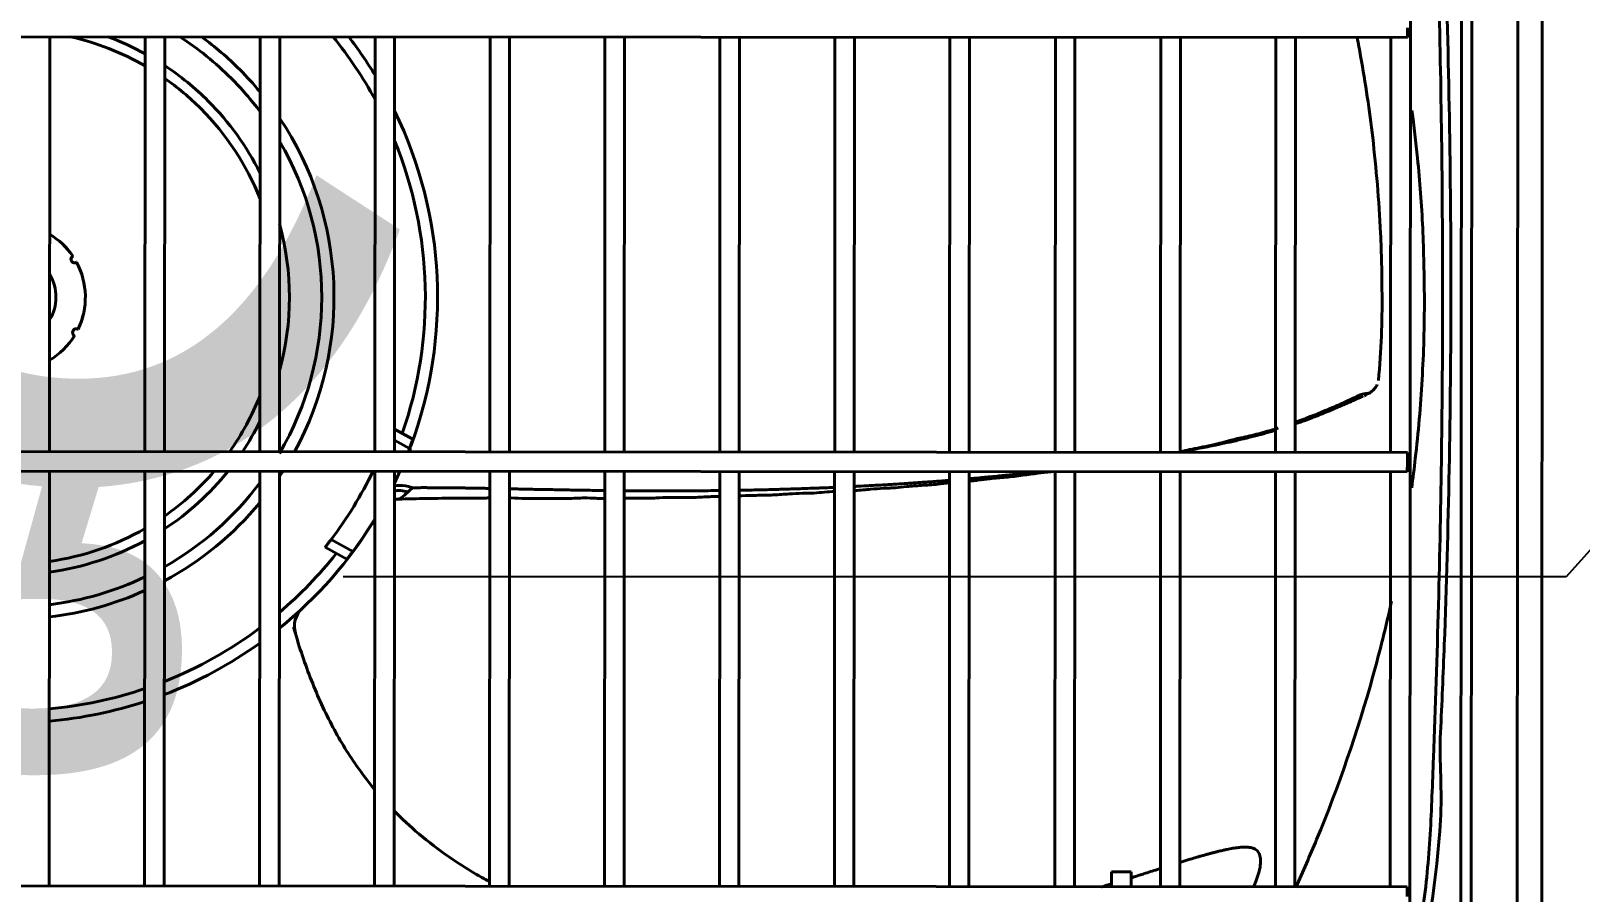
# Model space of a CAD drawing. Extents: x 58467 to 79089, y -33726 to -17391.
# Drawn here: x 78465.5 to 78497.18, y -20711.83 to -20694.23 of the extents above; entities that cross this region are included whole.
import ezdxf

# ---------------------------------------------------------------- set-up
doc = ezdxf.new("R2010")
doc.units = 0
doc.header["$LTSCALE"] = 100
doc.layers.add('+ENTE-ST-DOSEME USTU KONDDRENAJ', color=110, linetype='DOSEMEUSTUKONDENSDRENAJ_LINE', lineweight=40)
doc.layers.add('BA_text_material', color=12, linetype='Continuous')
doc.styles.add('dim', font='simplex.shx', dxfattribs={"width": 0.7})
doc.styles.add('text2', font='arial.ttf', dxfattribs={"width": 0.8})
doc.linetypes.add('DOSEMEUSTUKONDENSDRENAJ_LINE', pattern='A,300,-40,["CD",Standard,S=15,R=0,X=-35,Y=-7.5],0', length=340)
doc.dimstyles.new('1_100', dxfattribs={"dimtxt": 8, "dimasz": 3, "dimexe": 6, "dimexo": 0, "dimgap": 2, "dimtad": 0, "dimdec": 1, "dimzin": 11, "dimtxsty": 'dim', "dimblk": 'DOT', "dimcen": 0, "dimdle": 1.25, "dimclrt": 256, "dimadec": 0, "dimazin": 0, "dimtfac": 1.25, "dimtdec": 1, "dimtix": 1, "dimtofl": 0, "dimtmove": 1, "dimatfit": 3, "dimldrblk": 'DOT', "dimfxl": 20, "dimfxlon": 1, "dimtolj": 1, "dimtzin": 0, "dimarcsym": 0})

# ---------------------------------------------------------------- blocks, each defined once
blk = doc.blocks.new('_Dot')
at = {"color": 0, "linetype": 'ByBlock', "lineweight": -2}
blk.add_line((-0.5, 0), (-1, 0), dxfattribs=at)
at = {"color": 0, "linetype": 'ByBlock', "const_width": 0.5}
blk.add_lwpolyline([(-0.25, 0, 1), (0.25, 0, 1)], format="xyb", close=True, dxfattribs=at)
blk = doc.blocks.new('4. KAT')
at = {"color": 3}
for p, q in [((54186.454, -33430.655, -3.339), (54186.495, -33362.65, -3.339)), ((54186.995, -33362.65, -3.339), (54186.954, -33430.655, -3.339)), ((54185.547, -33375.163, -3.339), (54185.517, -33424.218, -3.339)), ((54185.305, -33424.066, -3.339), (54185.335, -33375.315, -3.339)), ((54184.263, -33422.387, -3.339), (54184.291, -33376.994, -3.339)), ((54065.86, -33395.379, -3.339), (54184.223, -33395.451, -3.339)), ((54156.465, -33403.912, -3.339), (54156.47, -33395.434, -3.339)), ((54158.42, -33395.436, -3.339), (54158.415, -33403.913, -3.339)), ((54158.815, -33403.913, -3.339), (54158.82, -33395.436, -3.339)), ((54160.77, -33395.437, -3.339), (54160.764, -33403.915, -3.339)), ((54161.164, -33403.915, -3.339), (54161.169, -33395.437, -3.339)), ((54163.119, -33395.438, -3.339), (54163.114, -33403.916, -3.339)), ((54163.514, -33403.916, -3.339), (54163.519, -33395.439, -3.339)), ((54165.469, -33395.44, -3.339), (54165.464, -33403.917, -3.339)), ((54165.864, -33403.918, -3.339), (54165.869, -33395.44, -3.339)), ((54167.818, -33395.441, -3.339), (54167.813, -33403.919, -3.339)), ((54168.213, -33403.919, -3.339), (54168.218, -33395.442, -3.339)), ((54170.168, -33395.443, -3.339), (54170.163, -33403.92, -3.339)), ((54170.563, -33403.921, -3.339), (54170.568, -33395.443, -3.339)), ((54172.518, -33395.444, -3.339), (54172.513, -33403.922, -3.339)), ((54172.912, -33403.922, -3.339), (54172.918, -33395.444, -3.339)), ((54174.867, -33395.446, -3.339), (54174.862, -33403.923, -3.339)), ((54175.262, -33403.923, -3.339), (54175.267, -33395.446, -3.339)), ((54177.024, -33395.447, -3.339), (54177.019, -33403.925, -3.339)), ((54177.419, -33403.925, -3.339), (54177.424, -33395.447, -3.339)), ((54179.18, -33395.448, -3.339), (54179.175, -33403.926, -3.339)), ((54179.575, -33403.926, -3.339), (54179.581, -33395.448, -3.339)), ((54181.53, -33395.449, -3.339), (54181.525, -33403.928, -3.339)), ((54181.925, -33403.928, -3.339), (54181.93, -33395.449, -3.339)), ((54183.88, -33395.451, -3.339), (54183.875, -33403.929, -3.339)), ((54184.223, -33395.451, -3.339), (54184.223, -33395.251, -3.339)), ((54163.514, -33403.454, -3.339), (54163.888, -33403.66, -3.339)), ((54163.819, -33403.85, -3.339), (54163.514, -33403.682, -3.339)), ((54184.218, -33403.929, -3.339), (54065.855, -33403.857, -3.339)), ((54184.218, -33404.129, -3.339), (54184.218, -33403.929, -3.339)), ((54065.855, -33404.257, -3.339), (54184.217, -33404.329, -3.339)), ((54156.46, -33412.791, -3.339), (54156.465, -33404.312, -3.339)), ((54158.415, -33404.313, -3.339), (54158.409, -33412.792, -3.339)), ((54158.809, -33412.792, -3.339), (54158.814, -33404.313, -3.339)), ((54160.764, -33404.315, -3.339), (54160.759, -33412.793, -3.339)), ((54161.159, -33412.793, -3.339), (54161.164, -33404.315, -3.339)), ((54163.114, -33404.316, -3.339), (54163.109, -33412.795, -3.339)), ((54163.509, -33412.795, -3.339), (54163.514, -33404.316, -3.339)), ((54165.463, -33404.317, -3.339), (54165.458, -33412.796, -3.339)), ((54165.858, -33412.796, -3.339), (54165.863, -33404.318, -3.339)), ((54167.813, -33404.319, -3.339), (54167.808, -33412.798, -3.339)), ((54168.208, -33412.798, -3.339), (54168.213, -33404.319, -3.339)), ((54170.163, -33404.32, -3.339), (54170.158, -33412.799, -3.339)), ((54170.557, -33412.799, -3.339), (54170.563, -33404.321, -3.339)), ((54172.512, -33404.322, -3.339), (54172.507, -33412.8, -3.339)), ((54172.907, -33412.801, -3.339), (54172.912, -33404.322, -3.339)), ((54174.862, -33404.323, -3.339), (54174.857, -33412.802, -3.339)), ((54175.257, -33412.802, -3.339), (54175.262, -33404.323, -3.339)), ((54177.018, -33404.325, -3.339), (54177.013, -33412.803, -3.339)), ((54177.413, -33412.803, -3.339), (54177.418, -33404.325, -3.339)), ((54179.175, -33404.326, -3.339), (54179.17, -33412.805, -3.339)), ((54179.57, -33412.805, -3.339), (54179.575, -33404.326, -3.339)), ((54179.57, -33412.805, -3.339), (54179.575, -33404.326, -3.339)), ((54181.525, -33404.327, -3.339), (54181.52, -33412.806, -3.339)), ((54181.92, -33412.807, -3.339), (54181.925, -33404.327, -3.339)), ((54183.874, -33404.328, -3.339), (54183.869, -33412.808, -3.339)), ((54184.217, -33404.329, -3.339), (54184.218, -33404.129, -3.339)), ((54162.54, -33406.113, -3.339), (54162.096, -33405.869, -3.339)), ((54162.22, -33405.709, -3.339), (54162.663, -33405.953, -3.339)), ((54161.628, -33407.119, -3.339), (54161.609, -33407.137, -3.339)), ((54178.171, -33412.504, -3.339), (54178.17, -33412.805, -3.339)), ((54178.57, -33412.805, -3.339), (54178.571, -33412.505, -3.339)), ((54184.212, -33412.808, -3.339), (54065.849, -33412.736, -3.339)), ((54184.212, -33413.008, -3.339), (54184.212, -33412.808, -3.339))]:
    blk.add_line(p, q, dxfattribs=at)
for radius, start, end in [(5.455, 60.0514, 77.3314), (6.332, 44.9651, 57.1657), (8.449, 28.5452, 39.0158), (5.455, 44.9651, 55.0789), (6.332, 36.7751, 44.9651), (5.455, 21.627, 44.9651), (6.332, 329.7082, 30.222), (8.449, 340.7519, 22.2239), (0.9, 328.8251, 31.1051), (5.455, 324.6176, 338.3032), (5.455, 304.8513, 319.2851), (8.691, 334.0802, 335.8148), (6.332, 299.4851, 323.1551), (5.455, 278.0876, 299.8789), (8.691, 323.28, 328.5769), (8.449, 310.3079, 321.6783), (6.332, 276.9514, 295.407), (8.449, 291.6355, 306.837), (8.449, 275.196, 288.7441)]:
    blk.add_arc((54155.697, -33400.756, -3.339), radius, start, end, dxfattribs=at)
at = {"color": 3, "extrusion": (0, 0, -1)}
for centre, radius, start, end in [((-54155.697, -33400.756, 3.339), 5.671, 110.2174, 118.683), ((-54155.697, -33400.756, 3.339), 6.582, 126.0574, 135.0349), ((-54155.697, -33400.756, 3.339), 8.699, 142.3068, 148.5646), ((-54155.697, -33400.756, 3.339), 5.671, 123.4024, 135.0349), ((-54155.697, -33400.756, 3.339), 6.582, 135.0349, 140.3955), ((-54155.697, -33400.756, 3.339), 5.671, 135.0349, 153.3949), ((-54155.697, -33400.756, 3.339), 8.699, 154.0479, 200.4706), ((-54155.697, -33400.756, 3.339), 6.582, 146.223, 208.683), ((-54155.697, -33400.756, 3.339), 5.671, 164.6955, 195.363), ((-54155.697, -33400.756, 3.339), 1.5, 120.9344, 145.9198), ((-54155.697, -33400.756, 3.339), 1.5, 120.9345, 145.82), ((-54156.979, -33399.979, 3.339), 0.075, 240.2174, 57.3523), ((-54155.697, -33400.756, 3.339), 1.5, 151.5498, 205.82), ((-54155.697, -33400.756, 3.339), 1.5, 151.65, 205.9198), ((-54157.011, -33401.478, 3.339), 0.075, 300.2174, 117.3523), ((-54155.697, -33400.756, 3.339), 1.5, 211.5498, 239.1343), ((-54155.697, -33400.756, 3.339), 1.5, 211.65, 239.1342), ((-54155.697, -33400.756, 3.339), 5.671, 206.6636, 213.8411), ((-54155.697, -33400.756, 3.339), 5.671, 218.8586, 236.6561), ((-54155.697, -33400.756, 3.339), 6.582, 212.7274, 213.8355), ((-54155.697, -33400.756, 3.339), 8.191, 205.7646, 217.2082), ((-54155.697, -33400.756, 3.339), 6.582, 219.663, 241.7411), ((-54155.697, -33400.756, 3.339), 8.699, 211.5066, 231.0756), ((-54155.697, -33400.756, 3.339), 5.671, 241.3755, 262.2274), ((-54155.697, -33400.756, 3.339), 6.582, 245.6224, 263.313), ((-54155.697, -33400.756, 3.339), 8.699, 234.3889, 249.0177), ((-54155.697, -33400.756, 3.339), 8.699, 251.8137, 264.9541)]:
    blk.add_arc(centre, radius, start, end, dxfattribs=at)
at = {"color": 3, "extrusion": (-5.90122e-06, -5.50166e-06, 1)}
blk.add_arc((54161.97, -33407.484, -3.476), 0.5, 133.0528, 196.4386, dxfattribs=at)
at = {"color": 3}
for centre, major_axis, ratio, start_param, end_param in [((54164.314, -33403.973, -3.339), (-0.468, 0.175), 0.588101, 0, 0.392495), ((54163.841, -33405.033, -3.339), (-0.443, 0.232), 0.512974, -1.203049, -0.512348)]:
    blk.add_ellipse(centre, major_axis=major_axis, ratio=ratio, start_param=start_param, end_param=end_param, dxfattribs=at)
for points, knots in [([(54184.371, -33386.395, -3.339), (54184.658, -33387.549, -3.339), (54184.836, -33388.721, -3.339), (54184.945, -33390.506, -3.339), (54184.88, -33391.102, -3.339), (54184.935, -33392.295, -3.339), (54184.959, -33392.892, -3.339), (54185.067, -33395.88, -3.339), (54185.109, -33398.278, -3.339), (54185.107, -33400.674, -3.339)], [0, 0, 0, 0, 0.25, 0.25, 0.375, 0.375, 0.5, 0.5, 1, 1, 1, 1]), ([(54184.938, -33400.794, -3.339), (54184.939, -33398.721, -3.339), (54184.913, -33396.649, -3.339), (54184.835, -33393.541, -3.339), (54184.803, -33392.505, -3.339), (54184.745, -33390.952, -3.339), (54184.728, -33390.434, -3.339), (54184.674, -33389.402, -3.339), (54184.626, -33388.889, -3.339), (54184.494, -33387.91, -3.339), (54184.413, -33387.443, -3.339), (54184.315, -33386.979, -3.339)], [0, 0, 0, 0, 0.44833, 0.44833, 0.672495, 0.672495, 0.784577, 0.784577, 0.89666, 0.89666, 1, 1, 1, 1]), ([(54183.625, -33402.457, -3.339), (54183.655, -33402.153, -3.339), (54183.698, -33401.561, -3.339), (54183.704, -33400.56, -3.339), (54183.681, -33399.526, -3.339), (54183.611, -33398.462, -3.339), (54183.491, -33397.257, -3.339), (54183.344, -33396.258, -3.339), (54183.217, -33395.577, -3.339), (54183.193, -33395.45, -3.339)], [0, 0, 0, 0, 0.125694, 0.246952, 0.424132, 0.567334, 0.705272, 0.945108, 1, 1, 1, 1]), ([(54184.311, -33396.938, -3.339), (54184.354, -33397.263, -3.339), (54184.448, -33398.064, -3.339), (54184.547, -33399.35, -3.339), (54184.561, -33400.311, -3.339), (54184.567, -33400.794, -3.339)], [0, 0, 0, 0, 0.254972, 0.625378, 1, 1, 1, 1]), ([(54184.567, -33400.794, -3.339), (54184.565, -33401.069, -3.339), (54184.56, -33401.617, -3.339), (54184.523, -33402.436, -3.339), (54184.465, -33403.248, -3.339), (54184.391, -33403.986, -3.339), (54184.333, -33404.453, -3.339), (54184.306, -33404.651, -3.339)], [0, 0, 0, 0, 0.213165, 0.424969, 0.635409, 0.844484, 1, 1, 1, 1]), ([(54184.338, -33414.418, -3.339), (54184.414, -33414.045, -3.339), (54184.478, -33413.669, -3.339), (54184.603, -33412.775, -3.339), (54184.654, -33412.255, -3.339), (54184.714, -33411.214, -3.339), (54184.73, -33410.693, -3.339), (54184.791, -33409.131, -3.339), (54184.825, -33408.089, -3.339), (54184.908, -33404.963, -3.339), (54184.937, -33402.879, -3.339), (54184.938, -33400.794, -3.339)], [0, 0, 0, 0, 0.084354, 0.084354, 0.19881, 0.19881, 0.313265, 0.313265, 0.542177, 0.542177, 1, 1, 1, 1]), ([(54185.107, -33400.674, -3.339), (54185.106, -33403.072, -3.339), (54185.061, -33405.468, -3.339), (54184.95, -33408.46, -3.339), (54184.924, -33409.059, -3.339), (54184.868, -33410.253, -3.339), (54184.932, -33410.851, -3.339), (54184.82, -33412.637, -3.339), (54184.64, -33413.806, -3.339), (54184.354, -33414.952, -3.339)], [0, 0, 0, 0, 0.5, 0.5, 0.625, 0.625, 0.75, 0.75, 1, 1, 1, 1]), ([(54181.925, -33403.312, -3.339), (54181.976, -33403.294, -3.339), (54182.235, -33403.201, -3.339), (54182.577, -33403.062, -3.339), (54182.935, -33402.906, -3.339), (54183.114, -33402.817, -3.339), (54183.226, -33402.764, -3.339), (54183.313, -33402.732, -3.339), (54183.406, -33402.723, -3.339), (54183.451, -33402.715, -3.339), (54183.47, -33402.712, -3.339)], [0, 0, 0, 0, 0.085996, 0.432677, 0.579521, 0.710147, 0.777201, 0.826739, 0.904569, 1, 1, 1, 1]), ([(54183.336, -33402.771, -3.339), (54183.368, -33402.753, -3.339), (54183.432, -33402.717, -3.339), (54183.506, -33402.677, -3.339), (54183.555, -33402.621, -3.339), (54183.589, -33402.57, -3.339), (54183.603, -33402.543, -3.339)], [0, 0, 0, 0, 0.181976, 0.413188, 0.708779, 1, 1, 1, 1]), ([(54181.926, -33403.346, -3.339), (54181.953, -33403.337, -3.339), (54182.015, -33403.315, -3.339), (54182.099, -33403.285, -3.339), (54182.178, -33403.256, -3.339), (54182.256, -33403.226, -3.339), (54182.332, -33403.196, -3.339), (54182.419, -33403.162, -3.339), (54182.493, -33403.132, -3.339), (54182.565, -33403.102, -3.339), (54182.626, -33403.077, -3.339), (54182.687, -33403.052, -3.339), (54182.755, -33403.023, -3.339), (54182.821, -33402.994, -3.339), (54182.887, -33402.966, -3.339), (54182.938, -33402.944, -3.339), (54182.994, -33402.92, -3.339), (54183.039, -33402.9, -3.339), (54183.093, -33402.877, -3.339), (54183.134, -33402.859, -3.339), (54183.181, -33402.838, -3.339), (54183.223, -33402.82, -3.339), (54183.258, -33402.805, -3.339), (54183.295, -33402.788, -3.339), (54183.311, -33402.782, -3.339), (54183.316, -33402.78, -3.339)], [0, 0, 0, 0, 0.047147, 0.107974, 0.148526, 0.189077, 0.249904, 0.290456, 0.351283, 0.391834, 0.432386, 0.472937, 0.513489, 0.574316, 0.614867, 0.655419, 0.69597, 0.736522, 0.777073, 0.817625, 0.858176, 0.898727, 0.939279, 0.97983, 1, 1, 1, 1]), ([(54163.888, -33403.66, -3.339), (54163.888, -33403.66, -3.339), (54163.887, -33403.663, -3.339), (54163.882, -33403.677, -3.339), (54163.879, -33403.688, -3.339), (54163.869, -33403.714, -3.339), (54163.863, -33403.73, -3.339), (54163.85, -33403.765, -3.339), (54163.843, -33403.785, -3.339), (54163.83, -33403.82, -3.339), (54163.824, -33403.835, -3.339), (54163.819, -33403.85, -3.339)], [0, 0, 0, 0, 0.211758, 0.211758, 0.423432, 0.423432, 0.636431, 0.636431, 0.852021, 0.852021, 1, 1, 1, 1]), ([(54179.58, -33403.91, -3.339), (54179.645, -33403.897, -3.339), (54179.861, -33403.851, -3.339), (54180.072, -33403.812, -3.339), (54180.422, -33403.735, -3.339), (54180.627, -33403.671, -3.339), (54180.863, -33403.621, -3.339), (54181.044, -33403.581, -3.339), (54181.226, -33403.534, -3.339), (54181.372, -33403.491, -3.339), (54181.468, -33403.463, -3.339), (54181.528, -33403.445, -3.339), (54181.558, -33403.435, -3.339), (54181.574, -33403.43, -3.339)], [0, 0, 0, 0, 0.098734, 0.346332, 0.396322, 0.571696, 0.645977, 0.72631, 0.812723, 0.903867, 0.955533, 0.977657, 1, 1, 1, 1]), ([(54179.582, -33403.919, -3.339), (54179.604, -33403.915, -3.339), (54179.682, -33403.901, -3.339), (54179.787, -33403.881, -3.339), (54179.924, -33403.855, -3.339), (54180.033, -33403.834, -3.339), (54180.169, -33403.807, -3.339), (54180.276, -33403.785, -3.339), (54180.396, -33403.759, -3.339), (54180.503, -33403.736, -3.339), (54180.622, -33403.71, -3.339), (54180.74, -33403.682, -3.339), (54180.846, -33403.657, -3.339), (54180.951, -33403.632, -3.339), (54181.055, -33403.605, -3.339), (54181.158, -33403.579, -3.339), (54181.259, -33403.551, -3.339), (54181.36, -33403.523, -3.339), (54181.453, -33403.497, -3.339), (54181.507, -33403.48, -3.339), (54181.525, -33403.475, -3.339)], [0, 0, 0, 0, 0.032531, 0.11396, 0.154675, 0.236104, 0.276818, 0.358248, 0.398962, 0.460034, 0.521106, 0.582177, 0.643249, 0.683964, 0.745036, 0.806107, 0.846822, 0.907894, 0.968965, 1, 1, 1, 1]), ([(54175.259, -33404.466, -3.339), (54175.282, -33404.464, -3.339), (54175.367, -33404.457, -3.339), (54175.483, -33404.447, -3.339), (54175.64, -33404.433, -3.339), (54175.782, -33404.42, -3.339), (54175.941, -33404.404, -3.339), (54176.084, -33404.39, -3.339), (54176.226, -33404.376, -3.339), (54176.381, -33404.36, -3.339), (54176.52, -33404.345, -3.339), (54176.632, -33404.333, -3.339), (54176.683, -33404.328, -3.339), (54176.704, -33404.325, -3.339)], [0, 0, 0, 0, 0.045948, 0.175933, 0.240925, 0.370909, 0.468398, 0.565886, 0.663374, 0.760863, 0.890847, 0.955839, 1, 1, 1, 1]), ([(54175.26, -33404.515, -3.339), (54175.281, -33404.514, -3.339), (54175.338, -33404.509, -3.339), (54175.487, -33404.496, -3.339), (54175.704, -33404.46, -3.339), (54175.96, -33404.441, -3.339), (54176.187, -33404.419, -3.339), (54176.417, -33404.388, -3.339), (54176.644, -33404.355, -3.339), (54176.834, -33404.336, -3.339), (54176.937, -33404.325, -3.339)], [0, 0, 0, 0, 0.037568, 0.099793, 0.235444, 0.406173, 0.503648, 0.608785, 0.82508, 1, 1, 1, 1]), ([(54163.869, -33404.648, -3.339), (54163.778, -33404.619, -3.339), (54163.692, -33404.603, -3.339), (54163.578, -33404.603, -3.339), (54163.539, -33404.609, -3.339), (54163.511, -33404.622, -3.339)], [0, 0, 0, 0, 0.604116, 0.604116, 1, 1, 1, 1]), ([(54163.882, -33404.65, -3.339), (54163.882, -33404.65, -3.339), (54163.882, -33404.65, -3.339), (54163.853, -33404.681, -3.339), (54163.823, -33404.71, -3.339), (54163.793, -33404.737, -3.339)], [0, 0, 0, 0, 0.000046, 0.000046, 1, 1, 1, 1]), ([(54163.882, -33404.65, -3.339), (54163.898, -33404.65, -3.339), (54163.94, -33404.65, -3.339), (54164.024, -33404.65, -3.339), (54164.116, -33404.649, -3.339), (54164.21, -33404.65, -3.339), (54164.293, -33404.65, -3.339), (54164.375, -33404.65, -3.339), (54164.471, -33404.651, -3.339), (54164.571, -33404.651, -3.339), (54164.682, -33404.653, -3.339), (54164.781, -33404.654, -3.339), (54164.888, -33404.655, -3.339), (54164.987, -33404.657, -3.339), (54165.088, -33404.659, -3.339), (54165.204, -33404.66, -3.339), (54165.306, -33404.662, -3.339), (54165.399, -33404.664, -3.339), (54165.448, -33404.665, -3.339), (54165.468, -33404.665, -3.339)], [0, 0, 0, 0, 0.033268, 0.086429, 0.166172, 0.219334, 0.272495, 0.325657, 0.378819, 0.458561, 0.511723, 0.591466, 0.644627, 0.697789, 0.777532, 0.830693, 0.910436, 0.963598, 1, 1, 1, 1]), ([(54170.565, -33404.703, -3.339), (54170.616, -33404.702, -3.339), (54170.7, -33404.7, -3.339), (54170.852, -33404.697, -3.339), (54170.987, -33404.694, -3.339), (54171.157, -33404.69, -3.339), (54171.308, -33404.686, -3.339), (54171.474, -33404.681, -3.339), (54171.621, -33404.677, -3.339), (54171.769, -33404.672, -3.339), (54171.933, -33404.666, -3.339), (54172.08, -33404.661, -3.339), (54172.244, -33404.655, -3.339), (54172.377, -33404.649, -3.339), (54172.477, -33404.645, -3.339), (54172.512, -33404.643, -3.339)], [0, 0, 0, 0, 0.079108, 0.130174, 0.232307, 0.283373, 0.385506, 0.462105, 0.538704, 0.615303, 0.691903, 0.794035, 0.845101, 0.947234, 1, 1, 1, 1]), ([(54172.913, -33404.71, -3.339), (54172.919, -33404.709, -3.339), (54173.041, -33404.7, -3.339), (54173.243, -33404.68, -3.339), (54173.456, -33404.665, -3.339), (54173.631, -33404.658, -3.339), (54173.794, -33404.65, -3.339), (54174.005, -33404.622, -3.339), (54174.236, -33404.607, -3.339), (54174.455, -33404.594, -3.339), (54174.658, -33404.574, -3.339), (54174.788, -33404.559, -3.339), (54174.865, -33404.55, -3.339)], [0, 0, 0, 0, 0.008799, 0.183646, 0.34505, 0.408603, 0.460825, 0.566791, 0.701254, 0.778856, 0.862109, 1, 1, 1, 1]), ([(54172.922, -33404.624, -3.339), (54172.951, -33404.623, -3.339), (54173.045, -33404.618, -3.339), (54173.171, -33404.611, -3.339), (54173.333, -33404.602, -3.339), (54173.478, -33404.594, -3.339), (54173.64, -33404.584, -3.339), (54173.801, -33404.574, -3.339), (54173.946, -33404.565, -3.339), (54174.108, -33404.554, -3.339), (54174.255, -33404.544, -3.339), (54174.419, -33404.533, -3.339), (54174.566, -33404.522, -3.339), (54174.71, -33404.511, -3.339), (54174.807, -33404.503, -3.339), (54174.856, -33404.5, -3.339), (54174.857, -33404.5, -3.339)], [0, 0, 0, 0, 0.043677, 0.144139, 0.194371, 0.294833, 0.370179, 0.445526, 0.545988, 0.596219, 0.696681, 0.772028, 0.847375, 0.922721, 0.998068, 1, 1, 1, 1]), ([(54163.513, -33404.898, -3.339), (54163.552, -33404.884, -3.339), (54163.595, -33404.876, -3.339), (54163.637, -33404.882, -3.339), (54163.639, -33404.882, -3.339)], [0, 0, 0, 0, 0.962907, 1, 1, 1, 1]), ([(54163.516, -33404.888, -3.339), (54163.711, -33404.881, -3.339), (54164.108, -33404.87, -3.339), (54164.529, -33404.867, -3.339), (54164.815, -33404.866, -3.339), (54164.938, -33404.867, -3.339), (54165.069, -33404.865, -3.339), (54165.177, -33404.868, -3.339), (54165.279, -33404.867, -3.339), (54165.372, -33404.863, -3.339), (54165.433, -33404.859, -3.339), (54165.466, -33404.857, -3.339)], [0, 0, 0, 0, 0.295836, 0.599217, 0.63578, 0.724251, 0.792145, 0.857546, 0.898871, 0.942551, 1, 1, 1, 1]), ([(54163.793, -33404.737, -3.339), (54163.741, -33404.784, -3.339), (54163.69, -33404.828, -3.339), (54163.634, -33404.871, -3.339), (54163.624, -33404.881, -3.339), (54163.628, -33404.883, -3.339)], [0, 0, 0, 0, 0.677972, 0.677972, 1, 1, 1, 1]), ([(54165.86, -33404.673, -3.339), (54165.905, -33404.674, -3.339), (54165.996, -33404.676, -3.339), (54166.123, -33404.678, -3.339), (54166.248, -33404.681, -3.339), (54166.374, -33404.684, -3.339), (54166.499, -33404.686, -3.339), (54166.624, -33404.688, -3.339), (54166.748, -33404.69, -3.339), (54166.874, -33404.693, -3.339), (54166.999, -33404.695, -3.339), (54167.124, -33404.698, -3.339), (54167.251, -33404.7, -3.339), (54167.394, -33404.702, -3.339), (54167.524, -33404.704, -3.339), (54167.671, -33404.706, -3.339), (54167.758, -33404.707, -3.339), (54167.811, -33404.708, -3.339), (54167.814, -33404.708, -3.339)], [0, 0, 0, 0, 0.071605, 0.144526, 0.19314, 0.266061, 0.338983, 0.387597, 0.460518, 0.533439, 0.582053, 0.654974, 0.727896, 0.77651, 0.873738, 0.922352, 0.995273, 1, 1, 1, 1]), ([(54165.862, -33404.857, -3.339), (54165.875, -33404.858, -3.339), (54165.983, -33404.863, -3.339), (54166.291, -33404.876, -3.339), (54166.6, -33404.865, -3.339), (54166.846, -33404.87, -3.339), (54166.972, -33404.873, -3.339), (54167.154, -33404.871, -3.339), (54167.35, -33404.854, -3.339), (54167.601, -33404.866, -3.339), (54167.73, -33404.87, -3.339), (54167.78, -33404.871, -3.339)], [0, 0, 0, 0, 0.020061, 0.161151, 0.438961, 0.54767, 0.590018, 0.628584, 0.811988, 0.925322, 1, 1, 1, 1]), ([(54168.211, -33404.712, -3.339), (54168.223, -33404.712, -3.339), (54168.267, -33404.712, -3.339), (54168.36, -33404.713, -3.339), (54168.489, -33404.714, -3.339), (54168.636, -33404.715, -3.339), (54168.781, -33404.715, -3.339), (54168.928, -33404.716, -3.339), (54169.076, -33404.716, -3.339), (54169.209, -33404.715, -3.339), (54169.361, -33404.715, -3.339), (54169.497, -33404.715, -3.339), (54169.664, -33404.714, -3.339), (54169.797, -33404.713, -3.339), (54169.962, -33404.711, -3.339), (54170.071, -33404.71, -3.339), (54170.148, -33404.709, -3.339), (54170.159, -33404.709, -3.339)], [0, 0, 0, 0, 0.018658, 0.069393, 0.145495, 0.221596, 0.297698, 0.3738, 0.449902, 0.526003, 0.576738, 0.678207, 0.728941, 0.83041, 0.881145, 0.982614, 1, 1, 1, 1]), ([(54168.218, -33404.865, -3.339), (54168.247, -33404.864, -3.339), (54168.378, -33404.861, -3.339), (54168.518, -33404.863, -3.339), (54168.681, -33404.866, -3.339), (54168.764, -33404.865, -3.339), (54168.917, -33404.856, -3.339), (54169.095, -33404.848, -3.339), (54169.312, -33404.852, -3.339), (54169.564, -33404.854, -3.339), (54169.851, -33404.839, -3.339), (54170.048, -33404.831, -3.339), (54170.156, -33404.83, -3.339), (54170.162, -33404.83, -3.339)], [0, 0, 0, 0, 0.047203, 0.219949, 0.250675, 0.278328, 0.333689, 0.467407, 0.546264, 0.63201, 0.815334, 0.990362, 1, 1, 1, 1]), ([(54170.563, -33404.821, -3.339), (54170.581, -33404.819, -3.339), (54170.693, -33404.811, -3.339), (54170.865, -33404.807, -3.339), (54171.086, -33404.805, -3.339), (54171.325, -33404.796, -3.339), (54171.578, -33404.776, -3.339), (54171.793, -33404.765, -3.339), (54171.966, -33404.763, -3.339), (54172.123, -33404.759, -3.339), (54172.302, -33404.74, -3.339), (54172.443, -33404.732, -3.339), (54172.512, -33404.729, -3.339)], [0, 0, 0, 0, 0.026236, 0.165323, 0.245888, 0.332132, 0.514466, 0.68062, 0.745287, 0.79789, 0.90324, 1, 1, 1, 1]), ([(54162.096, -33405.869, -3.339), (54162.096, -33405.869, -3.339), (54162.098, -33405.866, -3.339), (54162.107, -33405.855, -3.339), (54162.114, -33405.846, -3.339), (54162.131, -33405.824, -3.339), (54162.142, -33405.811, -3.339), (54162.165, -33405.781, -3.339), (54162.178, -33405.764, -3.339), (54162.201, -33405.734, -3.339), (54162.211, -33405.722, -3.339), (54162.22, -33405.709, -3.339)], [0, 0, 0, 0, 0.211356, 0.211356, 0.422617, 0.422617, 0.635365, 0.635365, 0.851032, 0.851032, 1, 1, 1, 1]), ([(54162.663, -33405.953, -3.339), (54162.65, -33405.971, -3.339), (54162.636, -33405.989, -3.339), (54162.61, -33406.024, -3.339), (54162.597, -33406.04, -3.339), (54162.576, -33406.068, -3.339), (54162.566, -33406.08, -3.339), (54162.551, -33406.099, -3.339), (54162.546, -33406.106, -3.339), (54162.541, -33406.112, -3.339), (54162.54, -33406.113, -3.339), (54162.54, -33406.113, -3.339)], [0, 0, 0, 0, 0.217793, 0.217793, 0.435623, 0.435623, 0.652794, 0.652794, 0.867695, 0.867695, 1, 1, 1, 1]), ([(54183.895, -33406.972, -3.339), (54183.782, -33407.485, -3.339), (54183.371, -33409.138, -3.339), (54182.698, -33411.09, -3.339), (54182.084, -33412.496, -3.339), (54181.935, -33412.82, -3.339)], [0, 0, 0, 0, 0.254796, 0.827092, 1, 1, 1, 1]), ([(54163.101, -33410.805, -3.339), (54162.975, -33410.653, -3.339), (54162.656, -33410.236, -3.339), (54162.2, -33409.484, -3.339), (54161.776, -33408.529, -3.339), (54161.551, -33407.853, -3.339), (54161.454, -33407.502, -3.339)], [0, 0, 0, 0, 0.160983, 0.427877, 0.710763, 1, 1, 1, 1]), ([(54165.452, -33412.699, -3.339), (54165.353, -33412.646, -3.339), (54165.077, -33412.491, -3.339), (54164.588, -33412.18, -3.339), (54164.03, -33411.755, -3.339), (54163.664, -33411.415, -3.339), (54163.5, -33411.247, -3.339)], [0, 0, 0, 0, 0.139399, 0.390327, 0.714739, 1, 1, 1, 1]), ([(54181.059, -33412.019, -3.339), (54181.045, -33412.014, -3.339), (54181.019, -33412.008, -3.339), (54180.989, -33412.003, -3.339), (54180.944, -33411.999, -3.339), (54180.907, -33411.998, -3.339), (54180.863, -33411.998, -3.339), (54180.812, -33412.001, -3.339), (54180.767, -33412.005, -3.339), (54180.707, -33412.013, -3.339), (54180.655, -33412.021, -3.339), (54180.591, -33412.032, -3.339), (54180.531, -33412.044, -3.339), (54180.455, -33412.06, -3.339), (54180.376, -33412.079, -3.339), (54180.295, -33412.099, -3.339), (54180.222, -33412.118, -3.339), (54180.148, -33412.138, -3.339), (54180.06, -33412.162, -3.339), (54179.969, -33412.188, -3.339), (54179.863, -33412.22, -3.339), (54179.768, -33412.248, -3.339), (54179.671, -33412.278, -3.339), (54179.609, -33412.297, -3.339), (54179.576, -33412.307, -3.339), (54179.571, -33412.309, -3.339)], [0, 0, 0, 0, 0.061068, 0.102482, 0.143896, 0.18531, 0.226724, 0.268138, 0.309552, 0.350965, 0.392379, 0.433793, 0.475207, 0.516621, 0.578742, 0.620156, 0.66157, 0.702984, 0.744398, 0.806519, 0.847933, 0.910054, 0.951468, 0.992881, 1, 1, 1, 1]), ([(54181.075, -33412.808, -3.339), (54181.091, -33412.773, -3.339), (54181.15, -33412.631, -3.339), (54181.213, -33412.437, -3.339), (54181.222, -33412.234, -3.339), (54181.198, -33412.143, -3.339), (54181.163, -33412.085, -3.339), (54181.118, -33412.041, -3.339), (54181.078, -33412.023, -3.339), (54181.047, -33412.015, -3.339)], [0, 0, 0, 0, 0.125875, 0.501642, 0.656556, 0.790033, 0.847053, 0.89779, 1, 1, 1, 1]), ([(54178.171, -33412.504, -3.339), (54178.171, -33412.504, -3.339), (54178.173, -33412.504, -3.339), (54178.181, -33412.504, -3.339), (54178.19, -33412.504, -3.339), (54178.214, -33412.504, -3.339), (54178.23, -33412.504, -3.339), (54178.265, -33412.504, -3.339), (54178.285, -33412.504, -3.339), (54178.328, -33412.505, -3.339), (54178.35, -33412.505, -3.339), (54178.395, -33412.505, -3.339), (54178.418, -33412.505, -3.339), (54178.46, -33412.505, -3.339), (54178.48, -33412.505, -3.339), (54178.515, -33412.505, -3.339), (54178.53, -33412.505, -3.339), (54178.553, -33412.505, -3.339), (54178.561, -33412.505, -3.339), (54178.569, -33412.505, -3.339), (54178.571, -33412.505, -3.339), (54178.571, -33412.505, -3.339)], [0, 0, 0, 0, 0.072796, 0.072796, 0.180355, 0.180355, 0.287914, 0.287914, 0.395473, 0.395473, 0.503031, 0.503031, 0.61059, 0.61059, 0.718149, 0.718149, 0.825708, 0.825708, 0.933267, 0.933267, 1, 1, 1, 1]), ([(54179.159, -33412.438, -3.339), (54179.153, -33412.44, -3.339), (54179.102, -33412.456, -3.339), (54179.005, -33412.487, -3.339), (54178.879, -33412.527, -3.339), (54178.755, -33412.566, -3.339), (54178.657, -33412.597, -3.339), (54178.59, -33412.618, -3.339), (54178.571, -33412.624, -3.339)], [0, 0, 0, 0, 0.02815, 0.268086, 0.508023, 0.66798, 0.907917, 1, 1, 1, 1]), ([(54178.171, -33412.748, -3.339), (54178.14, -33412.758, -3.339), (54178.074, -33412.778, -3.339), (54178.007, -33412.798, -3.339), (54177.97, -33412.809, -3.339), (54177.968, -33412.81, -3.339)], [0, 0, 0, 0, 0.464341, 0.973106, 1, 1, 1, 1])]:
    blk.add_open_spline(points, degree=3, knots=knots, dxfattribs=at)
for points, degree in [([(54157.015, -33400.042, -3.339), (54156.989, -33400.057, -3.339), (54156.93, -33400.042, -3.339), (54156.898, -33399.99, -3.339), (54156.912, -33399.93, -3.339), (54156.938, -33399.914, -3.339)], 2), ([(54156.975, -33401.541, -3.339), (54156.949, -33401.526, -3.339), (54156.932, -33401.467, -3.339), (54156.961, -33401.413, -3.339), (54157.02, -33401.396, -3.339), (54157.047, -33401.409, -3.339)], 2), ([(54163.799, -33403.917, -3.339), (54163.816, -33403.877, -3.339), (54163.831, -33403.838, -3.339), (54163.846, -33403.798, -3.339)], 3), ([(54163.514, -33404.564, -3.339), (54163.552, -33404.483, -3.339), (54163.589, -33404.4, -3.339), (54163.626, -33404.317, -3.339)], 3), ([(54163.869, -33404.648, -3.339), (54163.873, -33404.649, -3.339), (54163.878, -33404.65, -3.339), (54163.882, -33404.65, -3.339)], 3), ([(54161.628, -33407.119, -3.339), (54161.633, -33407.115, -3.339), (54161.604, -33407.141, -3.339)], 2)]:
    blk.add_open_spline(points, degree=degree, dxfattribs=at)

msp = doc.modelspace()

# ---------------------------------------------------------------- block references
at = {"layer": '+ENTE-ST-DOSEME USTU KONDDRENAJ', "color": 3, "linetype": 'Continuous'}
msp.add_blockref('4. KAT', (24309.411, 12701.082), dxfattribs=at)

# ---------------------------------------------------------------- texts
at = {"layer": 'BA_text_material', "style": 'text2', "width": 0.8}
msp.add_text('SÜZGEÇ', height=20, dxfattribs=at).set_placement((78380.757, -20703.285))

# ---------------------------------------------------------------- leaders
at = {"layer": 'BA_text_material', "color": 9}
msp.add_leader([(78515.944, -20684.182), (78496.875, -20705.387), (78471.875, -20705.387)], dimstyle='1_100', override={"dimgap": 2, "dimtad": 0, "dimldrblk": 'Dot'}, dxfattribs=at)

doc.saveas('drawing.dxf')
